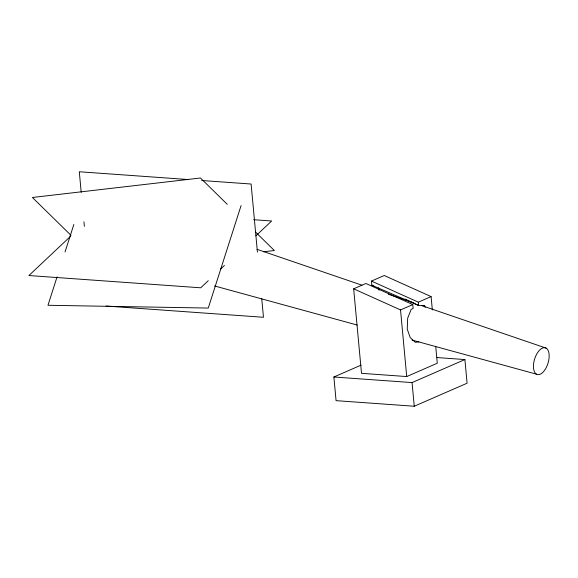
<?xml version="1.0" encoding="UTF-8"?>
<svg xmlns="http://www.w3.org/2000/svg" width="578" height="578" viewBox="0 0 578 578"><rect width="100%" height="100%" fill="white"/><g stroke="black" fill="none" stroke-linecap="round" stroke-linejoin="round"><path stroke-width="0.87" d="M57.056 276.913L47.974 305.278L208.261 308.06L241.069 205.602M65.039 251.979L73.854 224.474M70.285 236.561L28.9 275.533L200.703 287.801L208.268 280.684M220.5 269.167L224.437 265.461M255.917 235.817L271.66 220.998L253.67 219.712M435.718 346.352L437.279 363.23L406.717 376.553L361.503 373.323L353.664 288.827L365.917 283.487L412.793 304.584L413.147 308.457L411.204 309.302L407.678 318.203L407.237 329.157L410.243 337.668L415.3 342.313L418.84 341.844M425.162 307.388L424.462 305.726L418.631 305.459L371.842 285.214L371.459 281.074L384.226 275.511L431.101 296.601L432.337 309.931M353.664 288.827L400.532 309.924L412.793 304.584M371.459 281.074L418.328 302.171L431.101 296.601M437.047 357.565L464.9 359.552L467.096 383.207L414.253 406.24L336.071 400.655L333.882 377L361.127 365.123M333.882 377L412.056 382.585L464.9 359.552M263.626 251.77L274.355 250.527L255.447 231.973M188.139 179.534L79.302 171.76L81.209 192.329M201.628 180.495L251.105 184.028L257.42 252.116M106.049 306.037L263.467 317.279L261.733 298.638M422.699 305.451L424.462 305.726M371.842 285.214L373.525 285.489M214.489 285.937L357.197 325.046M412.02 340.066L536.456 374.168M257.022 249.328L361.929 285.178M388.373 294.216L413.964 302.959M421.637 305.581L546.167 348.137A13.966 7.023 -72.9 0 1 544.245 370.773A13.966 7.023 -72.9 0 1 533.523 364.545A13.966 7.023 -72.9 0 1 546.167 348.137M404.997 299.028L418.631 305.459L418.328 302.171M227.313 204.359L200.45 178.002L32.404 197.481L70.964 235.318M378.294 287.779L379.125 290.185M412.056 382.585L414.253 406.24M400.532 309.924L406.717 376.553M83.947 221.836L84.359 226.309"/></g></svg>
